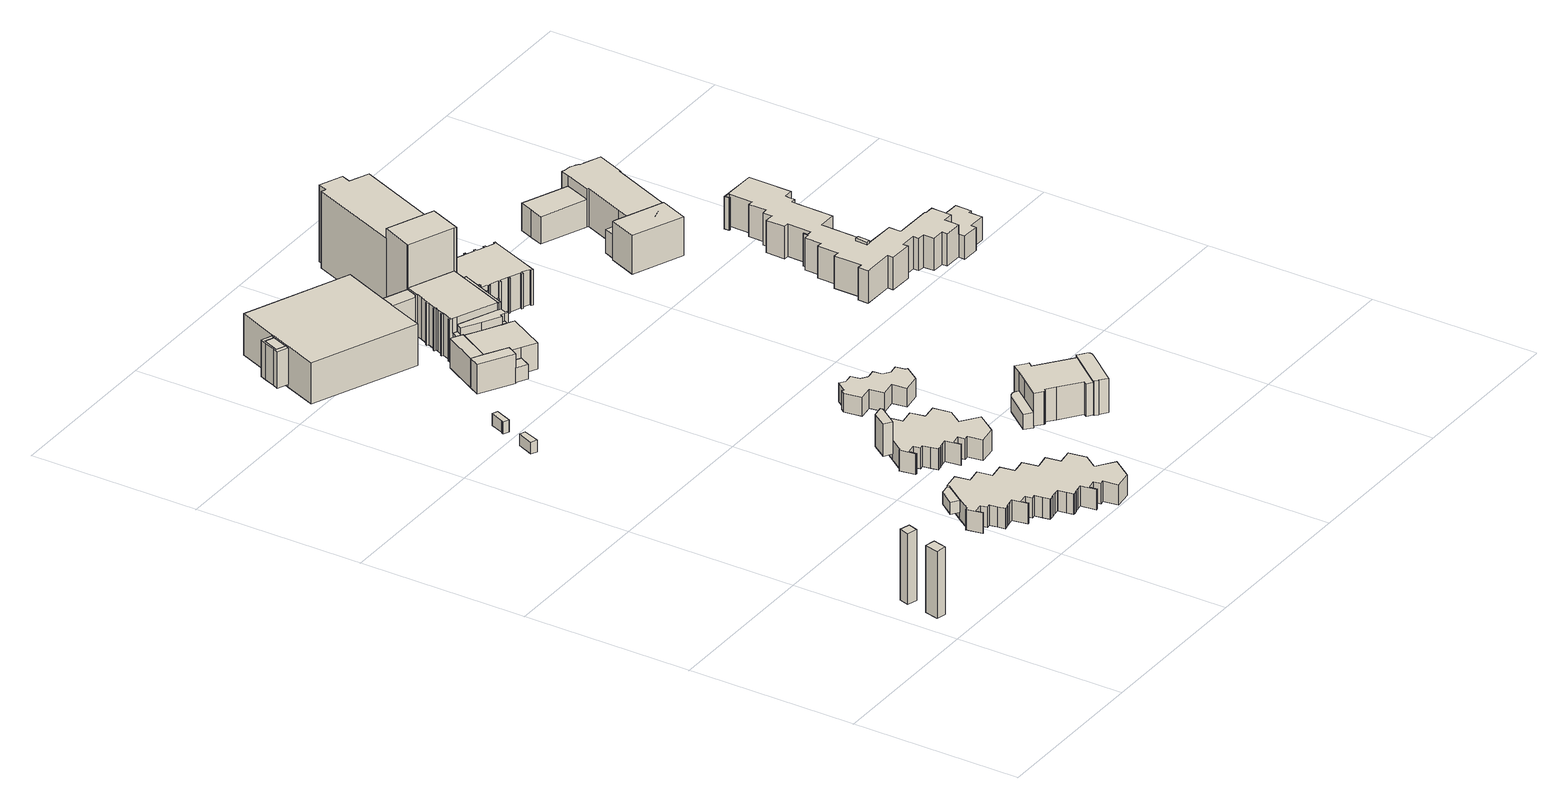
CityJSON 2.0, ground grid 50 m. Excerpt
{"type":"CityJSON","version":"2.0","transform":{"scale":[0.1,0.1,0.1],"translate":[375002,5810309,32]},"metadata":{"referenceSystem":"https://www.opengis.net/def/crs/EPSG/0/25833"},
"CityObjects":{
"building1":{"type":"Building","attributes":{"Gemeindeschluessel":"11000006","BezugspunktDach":"2200","function":"31001_1000","measuredHeight":20.19,"storeysAboveGround":1},"address":[{"country":"Germany","locality":"Berlin","thoroughfareNumber":"30 (2)","thoroughfareName":"Zum Heckeshorn"}],"geometry":[{"type":"Solid","lod":"1","boundaries":[[[[0,1,2,3]],[[4,5,6,7]],[[4,7,3,2]],[[5,4,2,1]],[[6,5,1,0]],[[7,6,0,3]]]]}]},
"building2":{"type":"Building","attributes":{"Gemeindeschluessel":"11000006","BezugspunktDach":"2200","function":"31001_1000","measuredHeight":21.31,"storeysAboveGround":1},"address":[{"country":"Germany","locality":"Berlin","thoroughfareNumber":"30 (3)","thoroughfareName":"Zum Heckeshorn"}],"geometry":[{"type":"Solid","lod":"1","boundaries":[[[[8,9,10,11]],[[12,13,14,15]],[[12,15,11,10]],[[13,12,10,9]],[[14,13,9,8]],[[15,14,8,11]]]]}]},
"building3":{"type":"Building","attributes":{"Gemeindeschluessel":"11000006","BezugspunktDach":"2200","function":"51009_1610","measuredHeight":3.48,"storeysAboveGround":0},"address":[{"country":"Germany","locality":"Berlin"}],"geometry":[{"type":"Solid","lod":"1","boundaries":[[[[16,17,18,19]],[[20,21,22,23]],[[20,23,19,18]],[[21,20,18,17]],[[22,21,17,16]],[[23,22,16,19]]]]}]},
"building4":{"type":"Building","attributes":{"Gemeindeschluessel":"11000006","BezugspunktDach":"2200","function":"51009_1610","measuredHeight":3.58,"storeysAboveGround":0},"address":[{"country":"Germany","locality":"Berlin"}],"geometry":[{"type":"Solid","lod":"1","boundaries":[[[[24,25,26,27,28,29]],[[30,31,32,33,34,35]],[[30,35,29,28]],[[31,30,28,27]],[[32,31,27,26]],[[33,32,26,25]],[[34,33,25,24]],[[35,34,24,29]]]]}]},
"building5":{"type":"Building","attributes":{"Gemeindeschluessel":"11000006","function":"31001_1010"},"address":[{"country":"Germany","locality":"Berlin","thoroughfareNumber":"37A","thoroughfareName":"Am Großen Wannsee"}],"children":["building5-1","building5-2"]},
"building5-1":{"type":"BuildingPart","attributes":{"BezugspunktDach":"2200","measuredHeight":6.15,"storeysAboveGround":2},"parents":["building5"],"geometry":[{"type":"MultiSurface","lod":"1","boundaries":[[[36,37,38,39,40,41,42,43,44,45,46,47,48,49,50,51,52,53,54,55,56,57,58,59,60,61,62,63,64,65,66,67,68,69,70,71,72,73,74,75,76,77,78,79,80,81,82,83,84,85,86,87,88,89,90,91,92,93,94,95,96,97]],[[98,99,100,101,102,103,104,105,106,107,108,109,110,111,112,113,114,115,116,117,118,119,120,121,122,123,124,125,126,127,128,129,130,131,132,133,134,135,136,137,138,139,140,141,142,143,144,145,146,147,148,149,150,151,152,153,154,155,156,157,158,159]],[[98,159,97,96]],[[99,98,96,95]],[[160,161,162,95,94]],[[100,99,163,164,165]],[[101,100,165,166,167,161,168,94,93]],[[102,101,93,92]],[[103,102,92,91]],[[104,103,91,90]],[[105,104,90,89]],[[106,105,89,88]],[[107,106,88,87]],[[108,107,87,86]],[[109,108,86,85]],[[110,109,85,84]],[[111,110,84,83]],[[112,111,83,82]],[[113,112,82,81]],[[114,113,81,80]],[[115,114,80,79]],[[116,115,79,78]],[[117,116,78,77]],[[118,117,77,76]],[[119,118,76,75]],[[120,119,75,74]],[[121,120,74,73]],[[122,121,73,72]],[[123,122,72,71]],[[124,123,71,70]],[[125,124,70,69]],[[126,125,69,68]],[[127,126,68,67]],[[128,127,67,66]],[[129,128,66,65]],[[130,129,65,64]],[[131,130,64,63]],[[132,131,63,62]],[[133,132,62,61]],[[134,133,61,60]],[[135,134,60,59]],[[136,135,59,58]],[[137,136,58,57]],[[138,137,57,56]],[[139,138,56,55]],[[140,139,55,54]],[[141,140,54,53]],[[142,141,53,52]],[[143,142,52,51]],[[144,143,51,50]],[[145,144,50,49]],[[146,145,49,48]],[[147,146,48,47]],[[148,147,47,46]],[[149,148,46,45]],[[150,149,45,44]],[[151,150,44,43]],[[152,151,43,42]],[[153,152,42,41]],[[154,153,41,40]],[[155,154,40,39]],[[156,155,39,38]],[[157,156,38,37]],[[158,157,37,36]],[[159,158,36,97]],[[165,164,163,162,161,160]],[[168,161,167,166,165]]]}]},
"building5-2":{"type":"BuildingPart","attributes":{"BezugspunktDach":"2200","measuredHeight":3.53,"storeysAboveGround":2},"parents":["building5"],"geometry":[{"type":"MultiSurface","lod":"1","boundaries":[[[162,161,167,169,170]],[[171,166,165,164,172]],[[171,172,170,169]],[[166,171,169,167]],[[172,164,162,170]],[[165,166,167,161]],[[173,164,165,161,162]]]}]},
"building6":{"type":"Building","attributes":{"Gemeindeschluessel":"11000006","function":"31001_1010"},"address":[{"country":"Germany","locality":"Berlin","thoroughfareNumber":"39A","thoroughfareName":"Am Großen Wannsee"}],"children":["building6-1","building6-2"]},
"building6-1":{"type":"BuildingPart","attributes":{"BezugspunktDach":"2200","measuredHeight":6.17,"storeysAboveGround":2},"parents":["building6"],"geometry":[{"type":"MultiSurface","lod":"1","boundaries":[[[174,175,176,177,178,179,180,181,182,183,184,185,186,187,188,189,190,191,192,193,194,195,196,197,198,199,200,201,202,203,204,205,206,207]],[[208,209,210,211,212,213,214,215,216,217,218,219,220,221,222,223,224,225,226,227,228,229,230,231,232,233,234,235,236,237,238,239,240,241]],[[208,241,207,206]],[[209,208,206,205]],[[210,209,205,242,243]],[[211,210,243,244]],[[212,211,203,202]],[[213,212,202,201]],[[214,213,201,200]],[[215,214,200,199]],[[216,215,199,198]],[[217,216,198,197]],[[218,217,197,196]],[[219,218,196,195]],[[220,219,195,194]],[[221,220,194,193]],[[222,221,193,192]],[[223,222,192,191]],[[224,223,191,190]],[[225,224,190,189]],[[226,225,189,188]],[[227,226,188,187]],[[228,227,187,186]],[[229,228,186,185]],[[230,229,185,184]],[[231,230,184,183]],[[232,231,183,182]],[[233,232,182,181]],[[234,233,181,180]],[[235,234,180,179]],[[236,235,179,178]],[[237,236,178,177]],[[238,237,177,176]],[[239,238,176,175]],[[240,239,175,174]],[[241,240,174,207]],[[243,242,205,204]],[[244,243,204,203]]]}]},
"building6-2":{"type":"BuildingPart","attributes":{"BezugspunktDach":"2200","measuredHeight":9.65,"storeysAboveGround":2},"parents":["building6"],"geometry":[{"type":"MultiSurface","lod":"1","boundaries":[[[245,246,247,248,249]],[[250,244,243,242,251]],[[250,251,249,248]],[[244,250,248,247]],[[204,203,247,246]],[[242,205,204,246,245]],[[251,242,245,249]],[[243,244,203,204]],[[243,204,205,242]]]}]},
"building7":{"type":"Building","attributes":{"name":"Internationale Montessori Schule","Gemeindeschluessel":"11000006","function":"31001_3021"},"address":[{"country":"Germany","locality":"Berlin","thoroughfareNumber":"36","thoroughfareName":"Zum Heckeshorn"}],"children":["building7-1","building7-2","building7-3","building7-4","building7-5","building7-6","building7-7","building7-8","building7-9","building7-10","building7-11","building7-12","building7-13","building7-14","building7-15","building7-16","building7-17"]},
"building7-1":{"type":"BuildingPart","attributes":{"BezugspunktDach":"2200","measuredHeight":7.91,"storeysAboveGround":8},"parents":["building7"],"geometry":[{"type":"MultiSurface","lod":"1","boundaries":[[[252,253,254,255]],[[256,257,258,259]],[[258,257,253,252]],[[260,261,262,263,252,255]],[[259,255,254,256]],[[256,264,254,253,257]],[[259,258,263,262,261,260]]]}]},
"building7-2":{"type":"BuildingPart","attributes":{"BezugspunktDach":"2200","measuredHeight":12.94,"storeysAboveGround":8},"parents":["building7"],"geometry":[{"type":"MultiSurface","lod":"1","boundaries":[[[265,266,267,268,269,270,271,272,273,274,275,276,277,278,279,280,281,282,283]],[[284,285,286,287,288,289,290,291,292,293,294,295,296,297,298,299,300,301,302]],[[302,303,304]],[[305,306,284,282,281]],[[307,305,285,281,280]],[[287,308,307,286,280,279]],[[288,287,279,278]],[[289,288,278,277]],[[290,289,277,276]],[[291,290,276,275]],[[292,291,275,274]],[[293,292,274,273]],[[294,293,273,272]],[[295,294,272,271]],[[296,295,271,270]],[[297,296,270,269]],[[298,297,269,268]],[[299,298,268,267]],[[300,299,267,266]],[[309,310,266,265]],[[311,309,265,283]],[[284,312,304,313,282]],[[313,304,303,314]],[[283,314,303,302]],[[285,284,306,305]],[[315,286,285,305,307]],[[286,307,308,287]],[[301,300,310,309]],[[302,301,309,311]]]}]},
"building7-3":{"type":"BuildingPart","attributes":{"BezugspunktDach":"2200","measuredHeight":11.92,"storeysAboveGround":8},"parents":["building7"],"geometry":[{"type":"MultiSurface","lod":"1","boundaries":[[[316,317,318,319,320,321]],[[322,323,324,325,326,327]],[[323,322,320,319]],[[324,323,328,329]],[[327,326,316,321]],[[327,321,320,322]],[[329,328,319,318,330]],[[325,331,324,318,317]],[[326,325,317,316]]]}]},
"building7-4":{"type":"BuildingPart","attributes":{"BezugspunktDach":"2200","measuredHeight":4.41,"storeysAboveGround":8},"parents":["building7"],"geometry":[{"type":"Solid","lod":"1","boundaries":[[[[332,333,334,335]],[[336,337,338,339]],[[338,337,333,332]],[[339,338,332,335]],[[336,339,335,334]],[[337,336,334,333]]]]}]},
"building7-5":{"type":"BuildingPart","attributes":{"BezugspunktDach":"2200","measuredHeight":7.88,"storeysAboveGround":8},"parents":["building7"],"geometry":[{"type":"MultiSurface","lod":"1","boundaries":[[[340,341,342,343,344,262,261,345,346,347]],[[348,349,350,351,352,353,354,355,356,357]],[[349,348,358,359]],[[351,350,259,258]],[[352,351,262,344]],[[353,352,344,343]],[[354,353,343,342]],[[355,354,342,341]],[[356,355,337,336,334,333,341,340]],[[347,346,348,357]],[[359,358,346,345]],[[350,360,361,362,261]],[[349,345,362,361]],[[258,259,261,262,363]],[[333,334,336,337]],[[357,356,340,347]]]}]},
"building7-6":{"type":"BuildingPart","attributes":{"BezugspunktDach":"2200","measuredHeight":8.93,"storeysAboveGround":8},"parents":["building7"],"geometry":[{"type":"MultiSurface","lod":"1","boundaries":[[[364,365,366,367,368]],[[369,370,348,357,371]],[[369,371,368,367]],[[370,369,367,366]],[[372,373,366,365]],[[348,370,374,375,358]],[[347,346,365,364]],[[371,357,347,357,371,368,364,368]],[[358,375,374,373,372]],[[357,348,346,347]]]}]},
"building7-7":{"type":"BuildingPart","attributes":{"BezugspunktDach":"2200","measuredHeight":12.69,"storeysAboveGround":8},"parents":["building7"],"geometry":[{"type":"MultiSurface","lod":"1","boundaries":[[[376,377,378,379,380,381,382,310,383,384,385]],[[386,387,300,388,389,390,391,392,350,361,349]],[[386,349,359,393,394,395,385,384]],[[300,387,383,387,302,301,300,310]],[[388,300,310,382]],[[389,388,382,381]],[[390,389,381,380]],[[391,390,380,379]],[[254,253,257,256,396,392,391,379,378]],[[350,392,256,259,255,254,397,378,377]],[[362,261,377,376]],[[345,362,376,385]],[[395,394,393,359]],[[387,386,384,383]],[[310,300,301,309]],[[309,301,302,311]],[[311,302,387,383]],[[396,256,257,253,254]],[[397,254,255,259,256]],[[361,350,261,362]],[[349,361,362,345]]]}]},
"building7-8":{"type":"BuildingPart","attributes":{"BezugspunktDach":"2200","measuredHeight":10.6,"storeysAboveGround":8},"parents":["building7"],"geometry":[{"type":"MultiSurface","lod":"1","boundaries":[[[307,308,398,399,400,401,402,403,404,405,406,407,408,409,410,411,412,413,414,415,416,417,418,419,420,421,422,423,424,425,426,427,428,429,430,431,432,433,434,435,436,437,438,439,440,441,442,443,444,445,446,447,448,449,450,306]],[[451,452,453,454,455,456,457,458,459,460,461,462,463,464,465,466,467,468,469,470,471,472,473,474,475,476,477,478,479,480,481,482,483,484,485,486,487,488,489,490,491,492,493,494,495,496,497,498,499,500,501,502,503,504,505,506]],[[451,506,284,507]],[[452,451,450,508,509]],[[453,452,509,510,448]],[[454,453,510,511,447]],[[455,454,512,513]],[[456,455,446,445]],[[457,456,445,444]],[[458,457,444,443]],[[459,458,443,442]],[[460,459,442,441]],[[461,460,441,440]],[[462,461,440,439]],[[463,462,439,438]],[[464,463,438,437]],[[465,464,437,436]],[[466,465,436,435]],[[467,466,435,434]],[[468,467,434,433]],[[469,468,433,432]],[[470,469,432,431]],[[471,470,431,430]],[[472,471,430,429]],[[473,472,429,428]],[[474,473,428,427]],[[475,474,427,426]],[[476,475,426,425]],[[477,476,425,424]],[[478,477,424,423]],[[479,478,423,422]],[[514,515,422,421]],[[480,479,516,517]],[[481,480,421,420]],[[482,481,420,419]],[[483,482,419,418]],[[484,483,418,417]],[[485,484,417,416]],[[486,485,416,415]],[[487,486,415,414]],[[488,487,414,413]],[[489,488,413,412]],[[490,489,412,411]],[[491,490,411,410]],[[492,491,410,409]],[[493,492,409,408]],[[494,493,408,407]],[[495,494,407,406]],[[496,495,406,405]],[[497,496,405,404]],[[498,497,404,403]],[[499,498,403,402]],[[500,499,402,401]],[[501,500,401,400]],[[502,501,400,399]],[[503,502,399,398]],[[504,503,398,308]],[[505,504,287,286]],[[506,505,286,285,284,306]],[[507,284,306,450]],[[509,508,450,449]],[[518,449,448,510,509]],[[448,447,511,510]],[[513,512,447,446]],[[517,516,515,514]],[[286,287,308,307]],[[306,284,285,305]],[[307,305,285,286]]]}]},
"building7-9":{"type":"BuildingPart","attributes":{"BezugspunktDach":"2200","measuredHeight":4.43,"storeysAboveGround":8},"parents":["building7"],"geometry":[{"type":"MultiSurface","lod":"1","boundaries":[[[519,520,521,522,515,514]],[[516,523,524,525,526,517]],[[523,516,515,522]],[[524,523,522,521]],[[525,524,521,520]],[[526,525,520,519]],[[517,526,519,514]],[[527,516,517,528,514,515]]]}]},
"building7-10":{"type":"BuildingPart","attributes":{"BezugspunktDach":"2200","measuredHeight":12.45,"storeysAboveGround":8},"parents":["building7"],"geometry":[{"type":"MultiSurface","lod":"1","boundaries":[[[529,530,531,532,533,534,535,536,537,538,539]],[[540,541,542,543,544,545,322,327,546,547,548]],[[540,548,539,538]],[[549,550,551,538,537]],[[541,540,552,553]],[[554,549,537,536]],[[542,541,553,555]],[[556,554,536,535]],[[543,542,555,557]],[[544,543,535,534]],[[545,544,534,533]],[[322,545,533,532]],[[327,321,320,532,531]],[[546,327,531,530]],[[547,546,530,529]],[[548,547,529,539]],[[553,552,551,550,549]],[[555,553,549,554]],[[557,555,554,556]],[[320,321,327,322]]]}]},
"building7-11":{"type":"BuildingPart","attributes":{"BezugspunktDach":"2200","measuredHeight":13.37,"storeysAboveGround":8},"parents":["building7"],"geometry":[{"type":"MultiSurface","lod":"1","boundaries":[[[558,559,560,561,562,563,564,565,566,567,568,569,570,571,572,573,574,575,576,577,578,579,580,581,582,583,584,585,586]],[[587,588,589,590,591,592,593,594,595,596,597,598,599,600,601,602,603,604,326,325,324,507,284,304,303,302,386,605,606]],[[587,606,586,585]],[[588,587,585,584]],[[589,588,584,583]],[[590,589,583,582]],[[591,590,582,581]],[[592,591,581,580]],[[593,592,580,579]],[[594,593,579,578]],[[595,594,578,577]],[[596,595,577,576]],[[597,596,576,575]],[[598,597,575,574]],[[599,598,574,573]],[[600,599,573,572]],[[601,600,572,571]],[[602,601,571,570]],[[603,602,570,569]],[[604,603,569,568]],[[326,604,568,567]],[[325,317,316,326,567,566]],[[318,317,325,566,565]],[[507,324,329,508,564]],[[306,450,564,563]],[[313,282,563,562]],[[314,313,304,562,561]],[[283,314,303,561,560]],[[607,384,383,311,302,560,559]],[[608,394,559,558]],[[605,386,393,609,610]],[[606,605,558,586]],[[326,316,317,325]],[[324,325,317,318]],[[565,564,508,329]],[[284,507,450,306]],[[304,284,282,313]],[[303,304,313,314]],[[302,611,303,314,283]],[[386,387,383,384,607]],[[387,302,311,383,612]],[[610,609,393,394,608]]]}]},
"building7-12":{"type":"BuildingPart","attributes":{"BezugspunktDach":"2200","measuredHeight":8.88,"storeysAboveGround":8},"parents":["building7"],"geometry":[{"type":"MultiSurface","lod":"1","boundaries":[[[613,614,368,615]],[[371,356,616,617]],[[371,617,615,368]],[[356,371,357,364,614],[357,356,340,347]],[[335,334,614,613]],[[616,356,336,339]],[[617,616,613,615]],[[340,356,357,347]],[[364,357,371,368]],[[339,336,334,335]]]}]},
"building7-13":{"type":"BuildingPart","attributes":{"BezugspunktDach":"2200","measuredHeight":11.04,"storeysAboveGround":8},"parents":["building7"],"geometry":[{"type":"MultiSurface","lod":"1","boundaries":[[[550,549,618,619,554,556,620,621,622,623]],[[624,625,626,557,555,627,628,553,552,629]],[[624,629,623,622]],[[625,624,622,621]],[[626,625,621,620]],[[557,626,620,556]],[[628,627,619,618],[627,628,618,619]],[[629,552,550,623]],[[555,557,630,556,554]],[[627,555,554,619]],[[553,628,618,549]],[[552,553,549,550]]]}]},
"building7-14":{"type":"BuildingPart","attributes":{"BezugspunktDach":"2200","measuredHeight":11.04,"storeysAboveGround":8},"parents":["building7"],"geometry":[{"type":"MultiSurface","lod":"1","boundaries":[[[549,554,619,618]],[[627,555,553,628]],[[628,618,619,627]],[[631,555,627,619,554]],[[553,555,554,549]],[[628,553,549,618]]]}]},
"building7-15":{"type":"BuildingPart","attributes":{"BezugspunktDach":"2200","measuredHeight":23.02,"storeysAboveGround":8},"parents":["building7"],"geometry":[{"type":"MultiSurface","lod":"1","boundaries":[[[632,633,634,635,636,637,638,639,640]],[[641,642,643,644,645,646,513,512,647]],[[641,647,640,639]],[[642,641,639,638]],[[643,642,638,637]],[[644,643,637,636]],[[645,644,636,635]],[[646,645,635,634]],[[513,646,634,633]],[[447,446,513,633,632]],[[647,512,648,511,649,640]],[[512,513,446,447]],[[632,640,649,511,648]]]}]},
"building7-16":{"type":"BuildingPart","attributes":{"BezugspunktDach":"2200","measuredHeight":7.7,"storeysAboveGround":8},"parents":["building7"],"geometry":[{"type":"MultiSurface","lod":"1","boundaries":[[[372,394,608,373]],[[609,393,358,375]],[[609,375,373,608]],[[358,346,345,395,372]],[[393,609,608,394]],[[359,345,346,358]],[[359,393,650,394,395,345]],[[358,651,372,373,375]]]}]},
"building7-17":{"type":"BuildingPart","attributes":{"BezugspunktDach":"2200","measuredHeight":25.28,"storeysAboveGround":8},"parents":["building7"],"geometry":[{"type":"MultiSurface","lod":"1","boundaries":[[[652,653,654,655,656,657,658]],[[328,649,511,510,509,508,329]],[[328,319,318,658,657]],[[649,328,657,656]],[[511,632,640,656,655]],[[448,447,659,655,654]],[[449,448,654,653]],[[450,449,509,653,652]],[[329,565,564,508,652,658]],[[329,318,319,328]],[[649,640,632,511]],[[660,510,511,659,447,448]],[[509,510,448,449]],[[661,508,509,449,450]],[[508,564,565,329]]]}]},
"building8":{"type":"Building","attributes":{"Gemeindeschluessel":"11000006","BezugspunktDach":"2200","function":"51009_1610","measuredHeight":3,"storeysAboveGround":0},"address":[{"country":"Germany","locality":"Berlin"}],"geometry":[{"type":"Solid","lod":"1","boundaries":[[[[662,663,664,665]],[[391,390,352,351]],[[391,351,665,664]],[[390,391,664,663]],[[352,390,663,662]],[[351,352,662,665]]]]}]},
"building9":{"type":"Building","attributes":{"Gemeindeschluessel":"11000006","BezugspunktDach":"2200","function":"31001_1010","measuredHeight":5.54,"storeysAboveGround":2},"address":[{"country":"Germany","locality":"Berlin","thoroughfareNumber":"39B, 39C, 39D","thoroughfareName":"Am Großen Wannsee"}],"geometry":[{"type":"Solid","lod":"1","boundaries":[[[[666,667,668,669,670,671,672,673,674,675,676,677,678,679,680,681,682,683,684,685]],[[686,687,688,689,690,691,692,693,694,695,696,697,698,699,700,701,702,703,704,705]],[[686,705,685,684]],[[687,686,684,683]],[[688,687,683,682]],[[689,688,682,681]],[[690,689,681,680]],[[691,690,680,679]],[[692,691,679,678]],[[693,692,678,677]],[[694,693,677,676]],[[695,694,676,675]],[[696,695,675,674]],[[697,696,674,673]],[[698,697,673,672]],[[699,698,672,671]],[[700,699,671,670]],[[701,700,670,669]],[[702,701,669,668]],[[703,702,668,667]],[[704,703,667,666]],[[705,704,666,685]]]]}]},
"building10":{"type":"Building","attributes":{"Gemeindeschluessel":"11000006","function":"31001_1010"},"address":[{"country":"Germany","locality":"Berlin","thoroughfareNumber":"39","thoroughfareName":"Am Großen Wannsee"}],"children":["building10-1","building10-2","building10-3"]},
"building10-1":{"type":"BuildingPart","attributes":{"BezugspunktDach":"2200","measuredHeight":12.78,"storeysAboveGround":2},"parents":["building10"],"geometry":[{"type":"MultiSurface","lod":"1","boundaries":[[[706,707,708,709,710,711,712,713,714,715,716,717,718,719,720,721,722,723,724,725]],[[726,727,728,729,730,731,732,733,734,735,736,737,738,739,740,741,742,743,744,745]],[[746,747,748,725,724]],[[727,749,746,726,724,723]],[[728,727,723,722]],[[729,728,722,721]],[[730,729,721,720]],[[731,730,720,719]],[[732,731,719,718]],[[735,734,716,715]],[[736,735,715,714]],[[737,736,714,713]],[[738,737,713,712]],[[739,738,712,711]],[[740,739,711,710]],[[741,740,710,709]],[[742,741,709,708]],[[743,742,708,707]],[[744,743,707,706]],[[745,744,706,725]],[[726,745,748,747,746]],[[726,746,749,727]],[[733,732,718,717]],[[734,733,717,716]]]}]},
"building10-2":{"type":"BuildingPart","attributes":{"BezugspunktDach":"2200","measuredHeight":10.36,"storeysAboveGround":2},"parents":["building10"],"geometry":[{"type":"MultiSurface","lod":"1","boundaries":[[[750,751,752,753,754,755,756,757,758,759,760,761,762,763,764]],[[732,765,766,767,768,769,770,771,772,773,774,775,776,777,734]],[[718,717,716,734,764,763]],[[778,734,733]],[[765,732,763,762]],[[766,765,762,761]],[[767,766,761,760]],[[768,767,760,759]],[[769,768,759,758]],[[770,769,758,757]],[[771,770,757,756]],[[772,771,756,755]],[[773,772,755,754]],[[774,773,754,753]],[[775,774,753,752]],[[776,775,752,751]],[[777,776,751,750]],[[734,777,750,764]],[[732,778,733,717,718]],[[733,734,716,717]]]}]},
"building10-3":{"type":"BuildingPart","attributes":{"BezugspunktDach":"2200","measuredHeight":4.63,"storeysAboveGround":2},"parents":["building10"],"geometry":[{"type":"MultiSurface","lod":"1","boundaries":[[[747,749,779,780,781,782,783,784,785,786,787]],[[788,789,790,791,792,793,794,795,796,797,798]],[[788,798,787,786]],[[789,788,786,785]],[[790,789,785,784]],[[791,790,784,783]],[[792,791,783,782]],[[793,792,782,781]],[[794,793,781,780]],[[795,794,780,779]],[[796,795,779,749]],[[797,796,799,727,726,745,747]],[[798,797,747,787]],[[747,745,726,746]],[[749,746,726,727,799]]]}]},
"building11":{"type":"Building","attributes":{"Gemeindeschluessel":"11000006","BezugspunktDach":"2200","function":"51009_1610","measuredHeight":5.01,"storeysAboveGround":0},"address":[{"country":"Germany","locality":"Berlin"}],"geometry":[{"type":"Solid","lod":"1","boundaries":[[[[800,801,802,803,804,805,806,807]],[[730,729,808,809,766,765,732,731]],[[730,731,807,806]],[[729,730,806,805]],[[808,729,805,804]],[[809,808,804,803]],[[766,809,803,802]],[[765,766,802,801]],[[732,765,801,800]],[[731,732,800,807]]]]}]},
"building12":{"type":"Building","attributes":{"Gemeindeschluessel":"11000006","BezugspunktDach":"2200","function":"51009_1610","measuredHeight":4.45,"storeysAboveGround":0},"address":[{"country":"Germany","locality":"Berlin"}],"geometry":[{"type":"Solid","lod":"1","boundaries":[[[[810,521,520,519]],[[811,812,813,814]],[[811,814,519,520]],[[812,811,520,521]],[[813,812,521,810]],[[814,813,810,519]]]]}]},
"building13":{"type":"Building","attributes":{"Gemeindeschluessel":"11000006","function":"31001_3021"},"address":[{"country":"Germany","locality":"Berlin","thoroughfareNumber":"38","thoroughfareName":"Zum Heckeshorn"}],"children":["building13-1","building13-2","building13-3","building13-4"]},
"building13-1":{"type":"BuildingPart","attributes":{"BezugspunktDach":"2200","measuredHeight":13.23,"storeysAboveGround":2},"parents":["building13"],"geometry":[{"type":"MultiSurface","lod":"1","boundaries":[[[815,816,817,818,819,820,821,822,823,824,825,826,827,828,829,830,831,832,833,834,835,836,837]],[[838,839,840,841,842,843,844,845,846,847,848,849,850,851,852,853,854,855,856,857,858,859,860]],[[861,862,837,836]],[[839,838,836,835]],[[840,839,835,834]],[[863,864,865,834,833]],[[842,841,833,832]],[[843,842,832,831]],[[844,843,831,830]],[[845,844,830,829]],[[846,845,829,828]],[[847,846,828,827]],[[848,847,827,826]],[[849,848,826,825]],[[850,849,825,824]],[[851,850,824,823]],[[852,851,823,822]],[[853,852,822,821]],[[854,853,821,820]],[[855,854,820,819]],[[856,855,819,818]],[[857,856,818,817]],[[858,857,817,816]],[[859,858,816,815]],[[860,859,815,837]],[[838,860,862,861]],[[841,866,864,863]],[[866,840,865,864]]]}]},
"building13-2":{"type":"BuildingPart","attributes":{"BezugspunktDach":"2200","measuredHeight":13.23,"storeysAboveGround":2},"parents":["building13"],"geometry":[{"type":"MultiSurface","lod":"1","boundaries":[[[867,868,869,870,871,872]],[[873,874,858,875,876,877]],[[873,877,872,871]],[[874,873,871,870]],[[858,878,860,862,879,870,869]],[[875,858,869,868]],[[876,875,868,867]],[[877,876,867,872]],[[874,880,879,862,860,878]]]}]},
"building13-3":{"type":"BuildingPart","attributes":{"BezugspunktDach":"2200","measuredHeight":7.19,"storeysAboveGround":2},"parents":["building13"],"geometry":[{"type":"Solid","lod":"1","boundaries":[[[[862,861,881,879]],[[882,838,860,874]],[[882,874,879,881]],[[838,882,881,861]],[[838,861,862,860]],[[874,860,862,879]]]]}]},
"building13-4":{"type":"BuildingPart","attributes":{"BezugspunktDach":"2200","measuredHeight":10.62,"storeysAboveGround":2},"parents":["building13"],"geometry":[{"type":"MultiSurface","lod":"1","boundaries":[[[865,864,863,883,884,885]],[[886,887,841,866,840,888]],[[886,888,885,884]],[[887,886,884,883]],[[841,887,883,863]],[[888,840,865,885]],[[866,841,863,864]],[[840,889,866,864,865]]]}]},
"building14":{"type":"Building","attributes":{"Gemeindeschluessel":"11000006","BezugspunktDach":"2200","function":"51009_1610","measuredHeight":10.33,"storeysAboveGround":0},"address":[{"country":"Germany","locality":"Berlin"}],"geometry":[{"type":"Solid","lod":"1","boundaries":[[[[890,891,892,893]],[[894,895,896,897]],[[894,897,893,892]],[[895,894,892,891]],[[896,895,891,890]],[[897,896,890,893]]]]}]},
"building15":{"type":"Building","attributes":{"Gemeindeschluessel":"11000006","function":"31001_1010"},"address":[{"country":"Germany","locality":"Berlin","thoroughfareNumber":"41, 41A, 43A","thoroughfareName":"Am Großen Wannsee"}],"children":["building15-1","building15-2"]},
"building15-1":{"type":"BuildingPart","attributes":{"BezugspunktDach":"2200","measuredHeight":9.71,"storeysAboveGround":3},"parents":["building15"],"geometry":[{"type":"MultiSurface","lod":"1","boundaries":[[[898,899,900,901,902,903,904,905,906,907,908,909,910,911,912,913,914,915,916,917,918,919,920,921,922,923,924,925,926,927,928,929,930,931,932,933,934,935,936,937,938,939,940,941,942,943,944,945,946,947,948,949,950,951,952,953,954,955]],[[956,957,958,959,960,961,962,963,964,965,966,967,968,969,970,971,972,973,974,975,976,977,978,979,980,981,982,983,984,985,986,987,988,989,990,991,992,993,994,995,996,997,998,999,1000,1001,1002,1003,1004,1005,1006,1007,1008,1009,1010,1011,1012,1013]],[[956,1013,955,954]],[[957,956,954,953]],[[958,957,953,952]],[[959,958,952,951]],[[960,959,951,950]],[[961,960,950,949]],[[962,961,949,948]],[[963,962,948,947]],[[964,963,947,946]],[[965,964,946,945]],[[966,965,945,944]],[[967,966,944,943]],[[968,967,943,942]],[[969,968,942,941]],[[970,969,941,940]],[[971,970,940,939]],[[972,971,939,938]],[[973,972,938,937]],[[974,973,937,936]],[[975,974,936,935]],[[976,975,935,934]],[[977,976,934,933]],[[978,977,933,932]],[[979,978,932,931]],[[980,979,931,930]],[[981,980,930,929]],[[982,981,929,928]],[[983,982,928,927]],[[984,983,927,926]],[[985,984,926,925]],[[986,985,925,924]],[[987,986,924,923]],[[988,987,923,922]],[[989,988,922,921]],[[990,989,921,920]],[[991,990,920,919]],[[992,991,919,918]],[[993,992,918,917]],[[994,993,917,916]],[[995,994,916,915]],[[996,995,915,914]],[[997,996,914,913]],[[998,997,913,912]],[[999,998,912,911]],[[1000,1014,1015,911,910]],[[1016,1014,1017,910,909]],[[1018,1016,1001,909,908]],[[1003,1002,908,907]],[[1004,1003,907,906]],[[1005,1004,906,905]],[[1006,1005,905,904]],[[1007,1006,904,903]],[[1008,1007,903,902]],[[1009,1008,902,901]],[[1010,1009,901,900]],[[1011,1010,900,899]],[[1012,1011,899,898]],[[1013,1012,898,955]],[[999,1015,1014,1000]],[[1019,1001,1000,1017,1014,1016]],[[1002,1001,1016,1018]]]}]},
"building15-2":{"type":"BuildingPart","attributes":{"BezugspunktDach":"2200","measuredHeight":7.03,"storeysAboveGround":3},"parents":["building15"],"geometry":[{"type":"Solid","lod":"1","boundaries":[[[[1020,1021,1022,1023,1024,1025,1015,1014,1016,1018,1026]],[[1002,1001,1000,999,1027,1028,1029,1030,1031,1032,1033]],[[1002,1033,1026,1018]],[[1000,1014,1000,999]],[[1027,999,1015,1025]],[[1028,1027,1025,1024]],[[1029,1028,1024,1023]],[[1030,1029,1023,1022]],[[1031,1030,1022,1021]],[[1032,1031,1021,1020]],[[1033,1032,1020,1026]],[[1001,1002,1018,1016]],[[1000,1001,1016,1014]],[[999,1000,1014,1015]]]]}]}
},
"vertices":[
[31,55,252],[41,95,252],[12,102,252],[2,62,252],[12,102,50],[41,95,50],[31,55,50],[2,62,50],
[59,160,256],[68,188,256],[39,197,256],[30,168,256],[39,197,43],[68,188,43],[59,160,43],[30,168,43],
[122,1354,108],[141,1402,108],[124,1409,108],[104,1362,108],[124,1409,73],[141,1402,73],[122,1354,73],[104,1362,73],
[167,1468,109],[187,1515,109],[171,1522,109],[154,1481,109],[153,1481,109],[150,1475,109],[153,1481,73],[154,1481,73],[171,1522,73],[187,1515,73],[167,1468,73],[150,1475,73],
[482,225,69],[485,226,69],[482,247,69],[509,251,69],[513,231,69],[525,233,69],[529,210,69],[532,188,69],[536,189,69],[546,191,69],[545,192,69],[563,195,69],[576,197,69],[584,152,69],[587,152,69],[583,174,69],[611,178,69],[614,158,69],[626,160,69],[630,137,69],[634,116,69],[638,116,69],[647,117,69],[647,119,69],[665,121,69],[678,123,69],[678,122,69],[679,122,69],[683,98,69],[687,78,69],[690,78,69],[700,80,69],[700,81,69],[717,84,69],[730,86,69],[737,41,69],[741,42,69],[738,63,69],[765,68,69],[768,47,69],[781,50,69],[788,5,69],[840,13,69],[882,71,69],[831,108,69],[860,148,69],[852,200,69],[808,193,69],[801,237,69],[756,229,69],[748,275,69],[705,268,69],[698,311,69],[654,304,69],[647,348,69],[604,341,69],[596,384,69],[549,377,69],[551,370,69],[510,313,69],[481,273,69],[474,272,69],[481,273,8],[510,313,8],[551,370,8],[549,377,8],[596,384,8],[604,341,8],[647,348,8],[654,304,8],[698,311,8],[705,268,8],[748,275,8],[756,229,8],[801,237,8],[808,193,8],[852,200,8],[860,148,8],[831,108,8],[882,71,8],[840,13,8],[788,5,8],[781,50,8],[768,47,8],[765,68,8],[738,63,8],[741,42,8],[737,41,8],[730,86,8],[717,84,8],[700,81,8],[700,80,8],[690,78,8],[687,78,8],[683,98,8],[679,122,8],[678,122,8],[678,123,8],[665,121,8],[647,119,8],[647,117,8],[638,116,8],[634,116,8],[630,137,8],[626,160,8],[614,158,8],[611,178,8],[583,174,8],[587,152,8],[584,152,8],[576,197,8],[563,195,8],[545,192,8],[546,191,8],[536,189,8],[532,188,8],[529,210,8],[525,233,8],[513,231,8],[509,251,8],[482,247,8],[485,226,8],[482,225,8],[474,272,8],[551,370,41],[551,370,65],[510,313,65],[510,313,54],[510,313,29],[551,370,29],[549,377,29],[549,377,65],[551,370,47],
[520,372,65],[488,328,65],[520,372,29],[488,328,29],[510,313,41],
[612,512,88],[616,512,88],[613,533,88],[639,537,88],[643,517,88],[655,519,88],[659,496,88],[663,475,88],[666,476,88],[676,477,88],[675,478,88],[693,481,88],[706,483,88],[713,438,88],[716,439,88],[713,460,88],[740,465,88],[743,444,88],[756,447,88],[764,402,88],[816,410,88],[858,468,88],[807,505,88],[836,545,88],[828,597,88],[784,591,88],[777,634,88],[733,627,88],[726,670,88],[680,663,88],[681,656,88],[641,600,88],[612,560,88],[605,558,88],[612,560,26],[641,600,26],[681,656,26],[680,663,26],[726,670,26],[733,627,26],[777,634,26],[784,591,26],[828,597,26],[836,545,26],[807,505,26],[858,468,26],[816,410,26],[764,402,26],[756,447,26],[743,444,26],[740,465,26],[713,460,26],[716,439,26],[713,438,26],[706,483,26],[693,481,26],[675,478,26],[676,477,26],[666,476,26],[663,475,26],[659,496,26],[655,519,26],[643,517,26],[639,537,26],[613,533,26],[616,512,26],[612,512,26],[605,558,26],[641,600,44],[681,656,44],[680,663,44],
[641,600,141],[681,656,141],[680,663,141],[649,658,141],[619,615,141],[649,658,44],[619,615,44],
[527,1703,141],[532,1712,141],[520,1717,141],[515,1709,141],[520,1717,62],[532,1712,62],[527,1703,62],[515,1709,62],[515,1709,90],[515,1709,140],[527,1703,140],[527,1703,120],[520,1717,127],
[542,1735,184],[546,1733,184],[552,1748,184],[558,1745,184],[560,1749,184],[554,1752,184],[571,1792,184],[576,1789,184],[578,1793,184],[572,1795,184],[584,1824,184],[590,1822,184],[591,1826,184],[586,1828,184],[604,1871,184],[606,1876,184],[600,1878,184],[595,1880,184],[537,1737,184],[595,1880,61],[600,1878,61],[606,1876,61],[604,1871,61],[586,1828,61],[591,1826,61],[590,1822,61],[584,1824,61],[572,1795,61],[578,1793,61],[576,1789,61],[571,1792,61],[554,1752,61],[560,1749,61],[558,1745,61],[552,1748,61],[546,1733,61],[542,1735,61],[537,1737,61],[559,1791,61],[587,1860,61],[600,1878,145],[595,1880,145],[606,1876,145],[604,1871,145],[542,1735,164],[546,1733,164],[537,1737,164],[592,1872,61],[587,1860,184],[559,1791,184],[606,1876,66],
[454,1935,180],[460,1932,180],[475,1969,180],[476,1973,180],[400,2004,180],[384,1963,180],[400,2004,61],[476,1973,61],[475,1969,61],[460,1932,61],[454,1935,61],[384,1963,61],[476,1973,63],[475,1969,63],[475,1969,69],[468,1951,61],
[428,1575,108],[445,1606,108],[414,1624,108],[397,1593,108],[414,1624,64],[445,1606,64],[428,1575,64],[397,1593,64],
[414,1624,140],[445,1606,140],[487,1583,140],[548,1691,140],[538,1697,140],[410,1768,140],[405,1758,140],[349,1661,140],[405,1758,61],[410,1768,61],[515,1709,61],[527,1703,61],[538,1697,61],[548,1691,61],[487,1583,61],[445,1606,61],[414,1624,61],[349,1661,61],[405,1758,67],[410,1768,67],[489,1724,61],[462,1738,61],[462,1738,140],[527,1703,75],
[349,1661,150],[405,1758,150],[392,1766,150],[372,1777,150],[316,1679,150],[372,1777,61],[392,1766,61],[316,1679,61],[405,1758,144],[392,1766,144],[392,1766,122],[392,1766,67],
[462,1738,164],[515,1709,164],[520,1717,164],[532,1712,164],[542,1707,164],[544,1713,164],[539,1715,164],[476,1762,164],[420,1785,164],[410,1768,164],[420,1785,61],[476,1762,61],[539,1715,61],[544,1713,61],[542,1707,61],[532,1712,61],[520,1717,61],[420,1785,67],[420,1785,144],[410,1768,144],[520,1717,109],[520,1717,75],
[621,1864,145],[616,1852,145],[621,1850,145],[623,1855,145],[656,1842,145],[653,1836,145],[658,1835,145],[660,1840,145],[687,1829,145],[684,1824,145],[689,1822,145],[691,1827,145],[714,1818,145],[712,1812,145],[716,1811,145],[718,1816,145],[751,1802,145],[749,1797,145],[753,1795,145],[756,1801,145],[779,1791,145],[777,1786,145],[782,1783,145],[808,1846,145],[843,1932,145],[846,1939,145],[841,1941,145],[839,1936,145],[814,1946,145],[816,1951,145],[811,1953,145],[809,1948,145],[785,1958,145],[787,1963,145],[783,1965,145],[781,1960,145],[756,1970,145],[758,1975,145],[754,1977,145],[752,1971,145],[728,1981,145],[730,1987,145],[725,1989,145],[723,1983,145],[682,2000,145],[685,2005,145],[680,2007,145],[675,1995,145],[652,2005,145],[652,2004,145],[653,2003,145],[615,1911,145],[609,1914,145],[609,1914,39],[615,1911,39],[653,2003,39],[652,2004,39],[652,2005,39],[675,1995,39],[680,2007,39],[685,2005,39],[682,2000,39],[723,1983,39],[725,1989,39],[730,1987,39],[728,1981,39],[752,1971,39],[754,1977,39],[758,1975,39],[756,1970,39],[781,1960,39],[783,1965,39],[787,1963,39],[785,1958,39],[809,1948,39],[811,1953,39],[816,1951,39],[814,1946,39],[839,1936,39],[841,1941,39],[846,1939,39],[843,1932,39],[808,1846,39],[782,1783,39],[777,1786,39],[779,1791,39],[756,1801,39],[753,1795,39],[749,1797,39],[751,1802,39],[718,1816,39],[716,1811,39],[712,1812,39],[714,1818,39],[691,1827,39],[689,1822,39],[684,1824,39],[687,1829,39],[660,1840,39],[658,1835,39],[653,1836,39],[656,1842,39],[623,1855,39],[621,1850,39],[616,1852,39],[621,1864,39],[604,1871,39],[606,1876,39],[595,1880,39],[609,1914,61],[609,1914,63],[615,1911,63],[653,2003,63],[652,2004,63],[652,2004,56],[652,2005,56],[808,1846,101],[843,1932,101],[843,1932,57],[808,1846,57],[615,1911,125],
[827,1839,101],[837,1863,101],[846,1859,101],[871,1921,101],[871,1921,57],[846,1859,57],[837,1863,57],[827,1839,57],[843,1932,60],[808,1846,96],
[339,1854,185],[383,1963,185],[384,1963,185],[400,2004,185],[454,2133,185],[143,2260,185],[95,2144,185],[91,2135,185],[72,2087,185],[68,2077,185],[29,1982,185],[68,2077,61],[72,2087,61],[91,2135,61],[95,2144,61],[143,2260,61],[454,2133,61],[383,1963,61],[339,1854,61],[29,1982,61],[72,2087,180],[68,2077,180],[68,2077,97],[68,2077,70],[72,2087,70],[91,2135,180],[91,2135,70],[95,2144,180],[95,2144,70],
[406,1791,187],[420,1785,187],[537,1737,187],[559,1791,187],[587,1860,187],[595,1880,187],[609,1914,187],[475,1969,187],[460,1932,187],[454,1935,187],[454,1934,187],[459,1931,187],[453,1915,187],[442,1890,187],[437,1892,187],[435,1888,187],[440,1885,187],[429,1859,187],[424,1861,187],[422,1857,187],[428,1855,187],[424,1846,187],[417,1828,187],[411,1830,187],[410,1826,187],[415,1824,187],[404,1797,187],[399,1799,187],[397,1794,187],[399,1799,61],[404,1797,61],[415,1824,61],[410,1826,61],[411,1830,61],[417,1828,61],[424,1846,61],[428,1855,61],[422,1857,61],[424,1861,61],[429,1859,61],[440,1885,61],[435,1888,61],[437,1892,61],[442,1890,61],[453,1915,61],[459,1931,61],[454,1934,61],[406,1791,61],[397,1794,61],[420,1785,130],[406,1791,144],[406,1791,67],[406,1791,93],[540,1745,61],[476,1762,121],
[397,1593,150],[414,1624,150],[299,1648,150],[397,1593,61],[299,1648,61],
[44,2099,180],[64,2146,180],[64,2157,180],[56,2138,180],[43,2106,180],[36,2090,180],[43,2106,70],[56,2138,70],[64,2157,70],[64,2146,70],[44,2099,70],[36,2090,70],[95,2144,94],
[91,2135,148],
[652,2004,286],[652,2005,286],[762,2270,286],[704,2294,286],[715,2321,286],[647,2349,286],[636,2322,286],[622,2327,286],[513,2061,286],[622,2327,56],[636,2322,56],[647,2349,56],[715,2321,56],[704,2294,56],[762,2270,56],[513,2061,56],[652,2004,232],[513,2061,63],
[420,1785,118],[405,1758,138],
[609,1914,316],[615,1911,316],[653,2003,316],[652,2004,316],[513,2061,316],[476,1973,316],[475,1969,316],[652,2004,93],[653,2003,75],[609,1914,75],
[538,1697,91],[542,1707,91],[532,1712,91],[527,1703,91],
[757,766,101],[800,773,101],[807,729,101],[852,737,101],[858,693,101],[911,701,101],[942,745,101],[936,749,101],[932,776,101],[905,772,101],[885,786,101],[881,813,101],[854,808,101],[835,822,101],[830,849,101],[804,845,101],[787,857,101],[764,825,101],[758,830,101],[749,817,101],[758,830,45],[764,825,45],[787,857,45],[804,845,45],[830,849,45],[835,822,45],[854,808,45],[881,813,45],[885,786,45],[905,772,45],[932,776,45],[936,749,45],[942,745,45],[911,701,45],[858,693,45],[852,737,45],[807,729,45],[800,773,45],[757,766,45],[749,817,45],
[969,347,146],[970,346,146],[972,346,146],[973,346,146],[974,347,146],[975,348,146],[979,353,146],[1005,332,146],[1065,285,146],[1059,276,146],[1075,264,146],[1119,319,146],[1157,366,146],[1059,443,146],[1069,456,146],[1066,458,146],[1037,481,146],[1018,454,146],[991,420,146],[947,365,146],[991,420,48],[1018,454,48],[1037,481,48],[1066,458,48],[1069,456,48],[1059,443,48],[1157,366,48],[1119,319,48],[1075,264,48],[1059,276,48],[1065,285,48],[1005,332,48],[979,353,48],[975,348,48],[974,347,48],[973,346,48],[972,346,48],[970,346,48],[969,347,48],[947,365,48],[991,420,89],[947,365,89],[947,365,72],[1018,454,89],
[1076,262,151],[1075,261,151],[1084,253,151],[1086,255,151],[1107,238,151],[1113,246,151],[1181,330,151],[1186,337,151],[1188,345,151],[1185,352,151],[1178,357,151],[1163,368,151],[1161,370,151],[1157,366,151],[1075,264,151],[1161,370,48],[1163,368,48],[1178,357,48],[1185,352,48],[1188,345,48],[1186,337,48],[1181,330,48],[1113,246,48],[1107,238,48],[1086,255,48],[1084,253,48],[1075,261,48],[1076,262,48],[1128,330,48],
[1011,459,89],[1008,461,89],[1003,462,89],[999,463,89],[995,462,89],[991,461,89],[987,459,89],[983,456,89],[925,383,89],[983,456,43],[987,459,43],[991,461,43],[995,462,43],[999,463,43],[1003,462,43],[1008,461,43],[1011,459,43],[1018,454,43],[947,365,43],[925,383,43],[1018,454,69],
[1157,366,98],[1161,370,98],[1163,368,98],[1185,395,98],[1081,477,98],[1066,458,98],[1069,456,98],[1059,443,98],[1081,477,48],[1185,395,48],
[837,1835,101],[837,1863,56],[846,1859,56],[837,1835,56],[827,1839,56],
[1147,1644,161],[1217,1663,161],[1291,1841,161],[1293,1840,161],[1297,1848,161],[1327,1922,161],[1277,1942,161],[1272,1944,161],[1267,1946,161],[1263,1950,161],[1258,1954,161],[1252,1957,161],[1247,1960,161],[1241,1962,161],[1235,1963,161],[1229,1964,161],[1222,1964,161],[1213,1968,161],[1204,1943,161],[1174,1866,161],[1177,1864,161],[1126,1741,161],[1112,1706,161],[1126,1741,47],[1177,1864,47],[1174,1866,47],[1204,1943,47],[1213,1968,47],[1222,1964,47],[1229,1964,47],[1235,1963,47],[1241,1962,47],[1247,1960,47],[1252,1957,47],[1258,1954,47],[1263,1950,47],[1267,1946,47],[1272,1944,47],[1277,1942,47],[1327,1922,47],[1297,1848,47],[1293,1840,47],[1291,1841,47],[1217,1663,47],[1147,1644,47],[1112,1706,47],[1126,1741,118],[1112,1706,118],[1204,1943,129],[1189,1904,129],[1174,1866,129],[1189,1904,47],
[1186,1580,163],[1220,1662,163],[1217,1663,163],[1074,1721,163],[1069,1723,163],[1036,1642,163],[1069,1723,47],[1074,1721,47],[1220,1662,47],[1186,1580,47],[1036,1642,47],[1109,1707,47],[1074,1721,118],[1074,1721,79],
[1089,1757,118],[1089,1757,47],
[1068,1999,129],[1052,1960,129],[1037,1922,129],[1052,1960,47],[1068,1999,47],[1037,1922,47],[1176,1869,47],
[1388,1143,130],[1389,1178,130],[1378,1179,130],[1377,1143,130],[1378,1179,27],[1389,1178,27],[1388,1143,27],[1377,1143,27],
[1359,1069,123],[1358,1052,123],[1427,1050,123],[1427,1065,123],[1474,1064,123],[1474,1047,123],[1495,1046,123],[1495,1014,123],[1532,1013,123],[1532,998,123],[1586,997,123],[1587,1040,123],[1618,1039,123],[1619,1080,123],[1619,1099,123],[1591,1100,123],[1591,1103,123],[1479,1105,123],[1479,1141,123],[1388,1143,123],[1377,1143,123],[1378,1179,123],[1389,1178,123],[1394,1178,123],[1397,1294,123],[1450,1294,123],[1453,1421,123],[1468,1421,123],[1468,1440,123],[1469,1449,123],[1496,1449,123],[1498,1579,123],[1383,1581,123],[1383,1566,123],[1386,1566,123],[1386,1579,123],[1401,1578,123],[1399,1507,123],[1384,1507,123],[1383,1454,123],[1368,1454,123],[1368,1426,123],[1340,1427,123],[1339,1370,123],[1354,1370,123],[1352,1299,123],[1338,1299,123],[1338,1311,123],[1335,1311,123],[1335,1296,123],[1320,1296,123],[1319,1246,123],[1304,1247,123],[1303,1184,123],[1284,1184,123],[1283,1101,123],[1268,1101,123],[1267,1071,123],[1268,1101,26],[1283,1101,26],[1284,1184,26],[1303,1184,26],[1304,1247,26],[1319,1246,26],[1320,1296,26],[1335,1296,26],[1335,1311,26],[1338,1311,26],[1338,1299,26],[1352,1299,26],[1354,1370,26],[1339,1370,26],[1340,1427,26],[1368,1426,26],[1368,1454,26],[1383,1454,26],[1384,1507,26],[1399,1507,26],[1401,1578,26],[1386,1579,26],[1386,1566,26],[1383,1566,26],[1383,1581,26],[1498,1579,26],[1496,1449,26],[1469,1449,26],[1468,1440,26],[1468,1421,26],[1453,1421,26],[1450,1294,26],[1397,1294,26],[1394,1178,26],[1389,1178,26],[1378,1179,26],[1377,1143,26],[1388,1143,26],[1479,1141,26],[1479,1105,26],[1591,1103,26],[1591,1100,26],[1619,1099,26],[1619,1080,26],[1618,1039,26],[1587,1040,26],[1586,997,26],[1532,998,26],[1532,1013,26],[1495,1014,26],[1495,1046,26],[1474,1047,26],[1474,1064,26],[1427,1065,26],[1427,1050,26],[1358,1052,26],[1359,1069,26],[1267,1071,26],[1618,1039,96],[1619,1080,96],[1587,1040,96],[1618,1039,68],[1586,997,96],[1587,1040,68],
[1637,976,96],[1637,991,96],[1690,990,96],[1690,1030,96],[1700,1030,96],[1701,1078,96],[1585,977,96],[1701,1078,26],[1700,1030,26],[1690,1030,26],[1690,990,26],[1637,991,26],[1637,976,26],[1585,977,26]
]}
